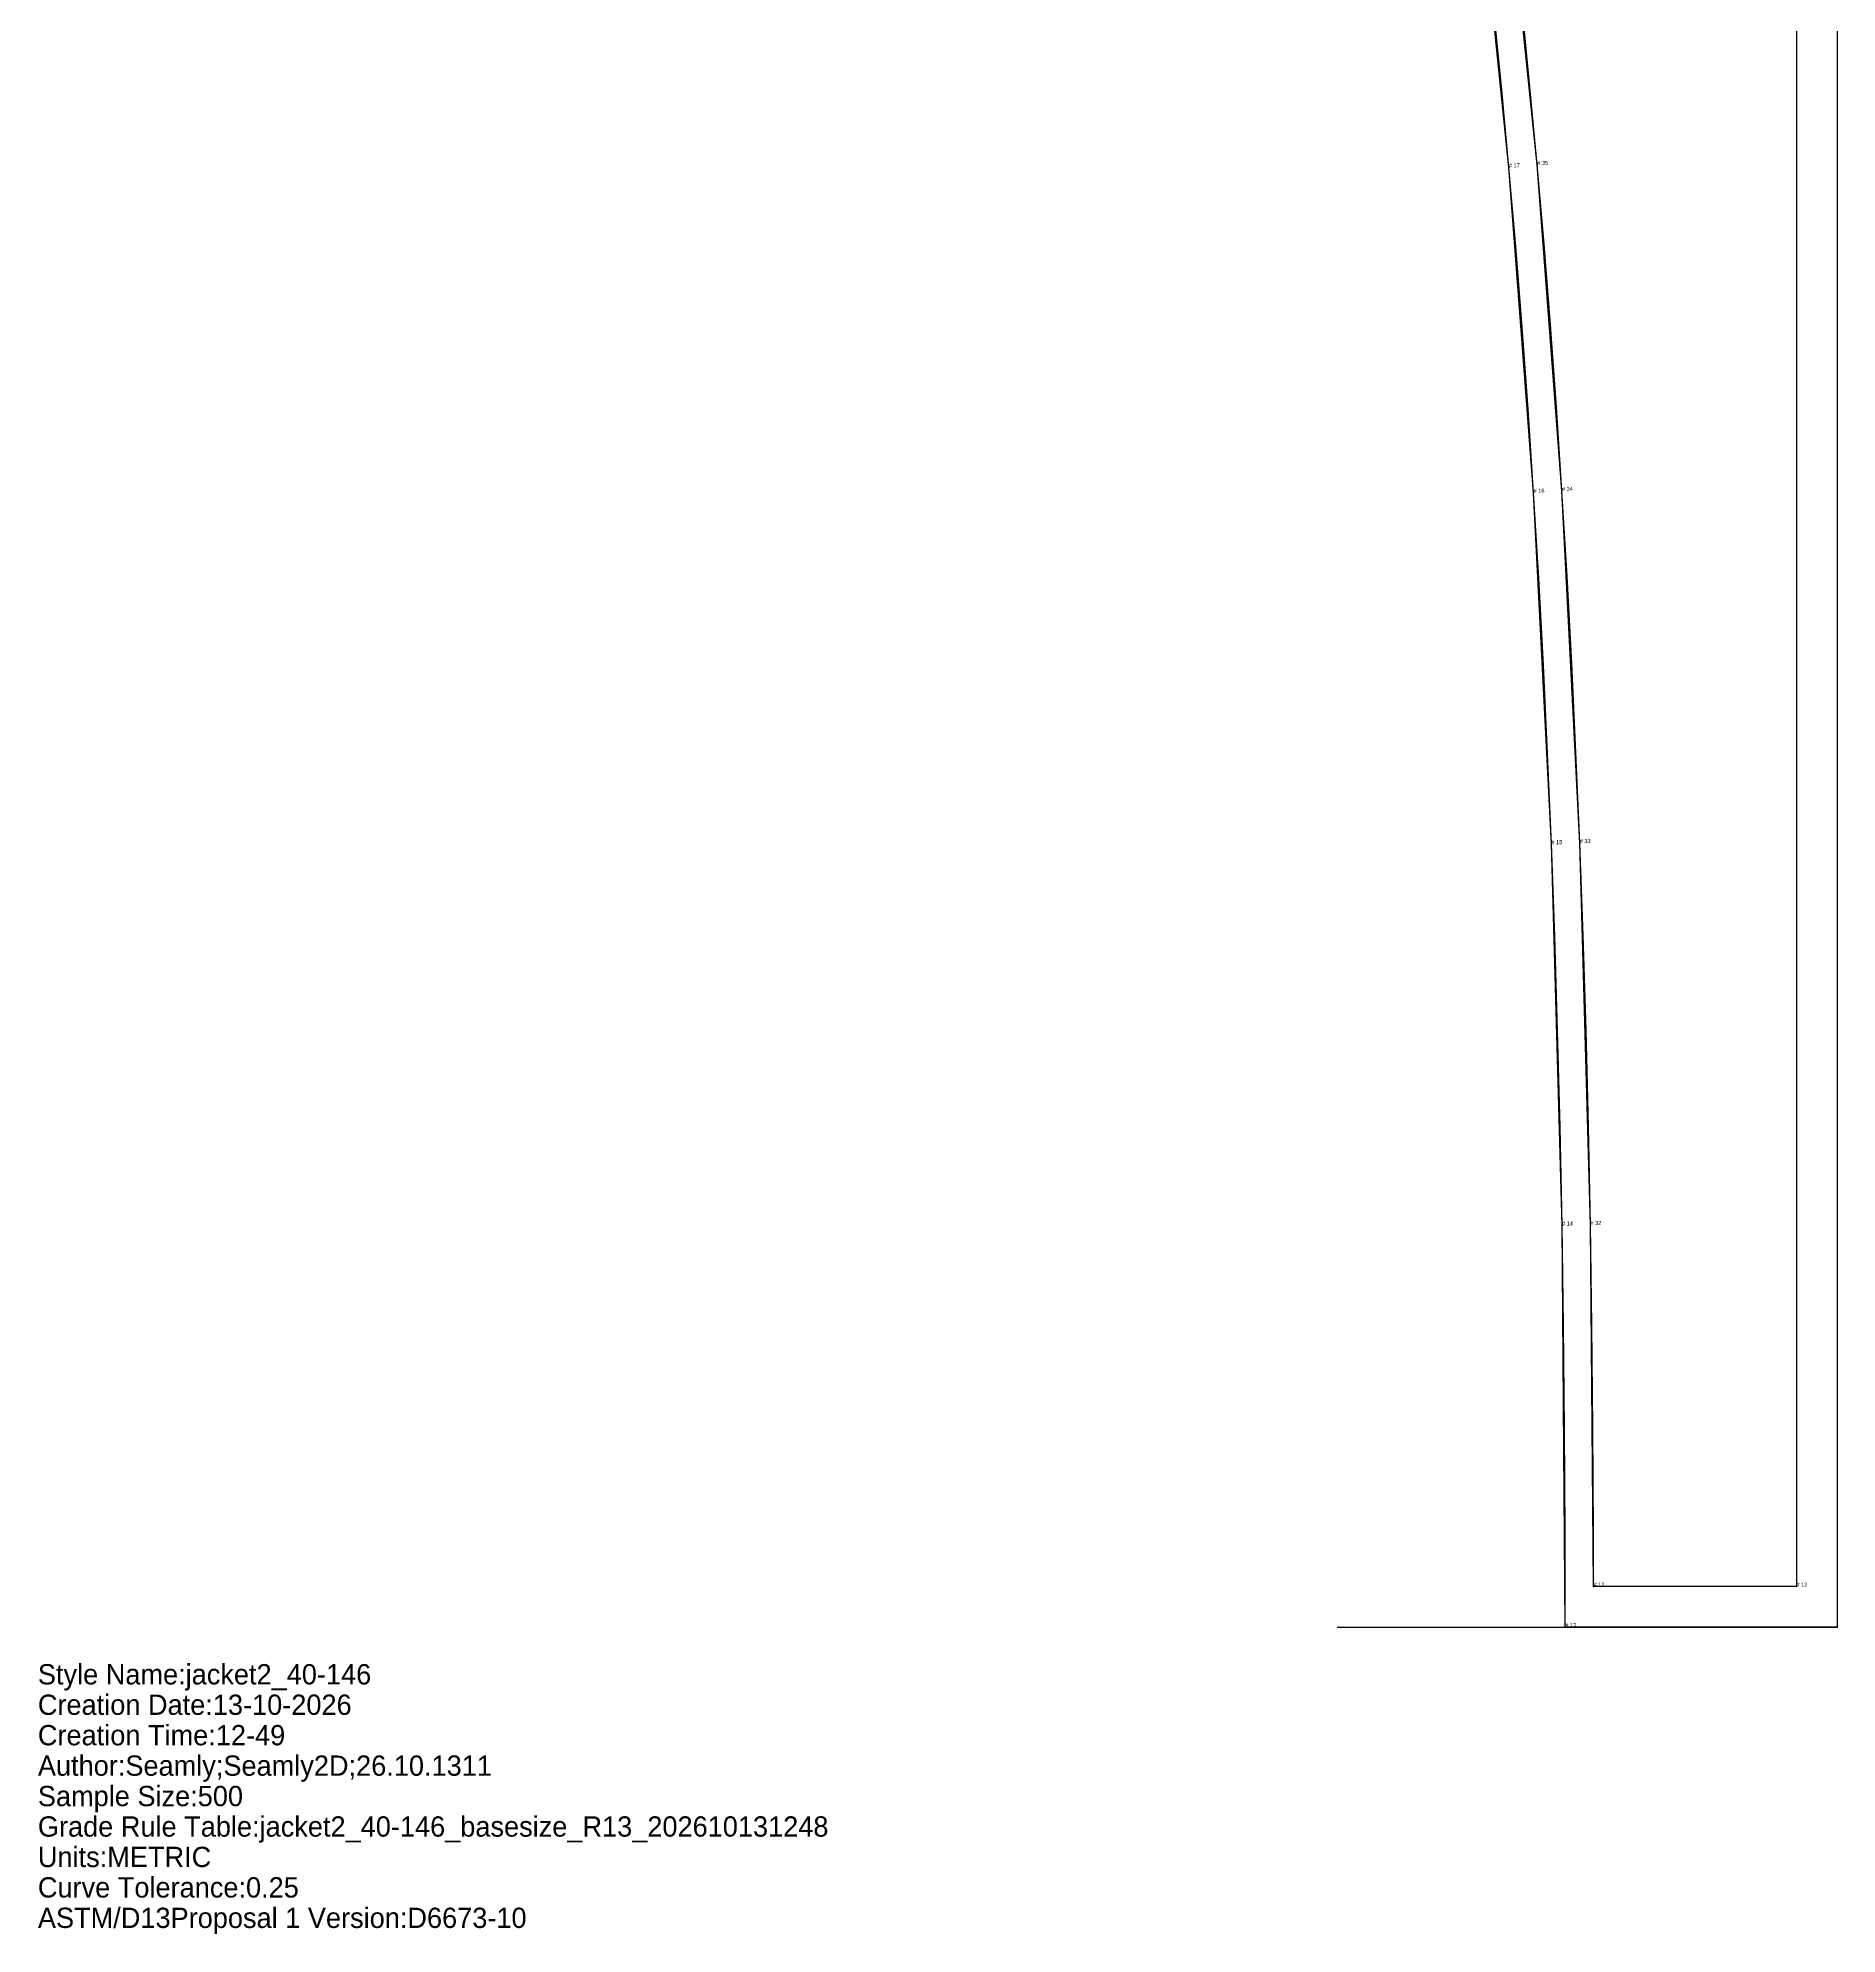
# Model space of a CAD drawing. Extents: x 0 to 1211, y -69 to 1230.
# Drawn here: x 0 to 443.3, y -69 to 398.2 of the extents above; entities that cross this region are included whole.
import ezdxf

# ---------------------------------------------------------------- set-up
doc = ezdxf.new("R2010")
doc.units = 0
for name, color, linetype in [('1', 7, 'CONTINUOUS'), ('14', 7, 'CONTINUOUS'), ('2', 7, 'CONTINUOUS'), ('3', 7, 'CONTINUOUS'), ('5', 7, 'CONTINUOUS'), ('84', 7, 'CONTINUOUS'), ('87', 7, 'CONTINUOUS')]:
    doc.layers.add(name, color=color, linetype=linetype)

# ---------------------------------------------------------------- blocks, each defined once
blk = doc.blocks.new('piece-113_s500_M')
at = {"layer": '1'}
blk.add_lwpolyline([(354.47, 664.37), (354.56, 653.6), (356.08, 641.28), (362.7, 624.13), (373, 610.6), (383.58, 602.08), (397.04, 595.57), (405.74, 593.26), (416.3, 592.16), (416.61, 592.16), (443.3, 591.62), (443.3, 6.6), (376.31, 6.6), (375.53, 105.56), (372.91, 199.51), (368.52, 286.1), (362.44, 366.24), (354.77, 440.85), (345.59, 510.82), (337.59, 561.77), (329.17, 609.08), (320.15, 654.65)], close=True, dxfattribs=at)
at = {"layer": '14'}
blk.add_lwpolyline([(347.55, 655.13), (348.07, 646.5), (351.08, 633.15), (355, 623.69), (362.32, 612.12), (374.35, 600.05), (385.58, 592.86), (401.16, 587.08), (411.08, 585.44), (433.3, 584.82), (433.3, 16.6), (383.3, 16.6), (382.53, 105.69), (379.91, 199.78), (375.51, 286.54), (369.42, 366.87), (361.72, 441.66), (352.52, 511.83), (341.88, 578.28), (333.01, 626.22), (328.3, 649.69)], close=True, dxfattribs=at)
at = {"layer": '2'}
for p in [(383.3, 16.6), (433.3, 16.6), (376.31, 6.6), (443.3, 6.6)]:
    blk.add_point(p, dxfattribs=at)
at = {"layer": '3'}
for p in [(362.44, 366.24), (369.42, 366.87), (368.52, 286.1), (375.51, 286.54), (372.91, 199.51), (379.91, 199.78), (375.53, 105.56), (382.53, 105.69)]:
    blk.add_point(p, dxfattribs=at)
at = {"layer": '5'}
blk.add_line((320.15, 6.6), (443.3, 6.6), dxfattribs=at)
at = {"layer": '84'}
blk.add_lwpolyline([(443.3, 591.62), (443.3, 6.6), (376.31, 6.6), (376.28, 29.73), (376.15, 55.55), (375.9, 80.82), (375.53, 105.56), (375.05, 129.79), (374.45, 153.51), (373.74, 176.74), (372.91, 199.51), (371.98, 221.81), (370.93, 243.66), (369.78, 265.09), (368.52, 286.1), (367.16, 306.7), (365.69, 326.92), (364.12, 346.76), (362.44, 366.24), (360.67, 385.38), (358.8, 404.18)], dxfattribs=at)
at = {"layer": '87'}
blk.add_lwpolyline([(433.3, 584.82), (433.3, 16.6), (383.3, 16.6), (383.28, 29.76), (383.15, 55.6), (382.9, 80.91), (382.53, 105.69), (382.05, 129.94), (381.45, 153.7), (380.73, 176.98), (379.91, 199.78), (378.97, 222.12), (377.92, 244.02), (376.77, 265.49), (375.51, 286.54), (374.14, 307.19), (372.67, 327.45), (371.09, 347.34), (369.42, 366.87), (367.64, 386.05), (365.77, 404.9)], dxfattribs=at)
at = {"layer": '1'}
for s, p in [('# 17', (362.44, 366.24)), ('# 16', (368.52, 286.1)), ('# 15', (372.91, 199.51)), ('# 14', (375.53, 105.56)), ('# 13', (376.31, 6.6))]:
    blk.add_text(s, height=1, dxfattribs=at).set_placement(p)
at = {"layer": '14'}
for s, p in [('# 35', (369.42, 366.87)), ('# 34', (375.51, 286.54)), ('# 33', (379.91, 199.78)), ('# 32', (382.53, 105.69)), ('# 12', (383.3, 16.6)), ('# 12', (433.3, 16.6))]:
    blk.add_text(s, height=1, dxfattribs=at).set_placement(p)

msp = doc.modelspace()

# ---------------------------------------------------------------- block references
at = {"layer": '1'}
msp.add_blockref('piece-113_s500_M', (0, 0), dxfattribs=at)

# ---------------------------------------------------------------- texts
for s, p in [('Style Name:jacket2_40-146', (0, -7.5)), ('Creation Date:13-10-2026', (0, -15)), ('Creation Time:12-49', (0, -22.5)), ('Author:Seamly;Seamly2D;26.10.1311', (0, -30)), ('Sample Size:500', (0, -37.5)), ('Grade Rule Table:jacket2_40-146_basesize_R13_202610131248', (0, -45)), ('Units:METRIC', (0, -52.5)), ('Curve Tolerance:0.25', (0, -60)), ('ASTM/D13Proposal 1 Version:D6673-10', (0, -67.5))]:
    msp.add_text(s, height=5, dxfattribs=at).set_placement(p)

doc.saveas('drawing.dxf')
